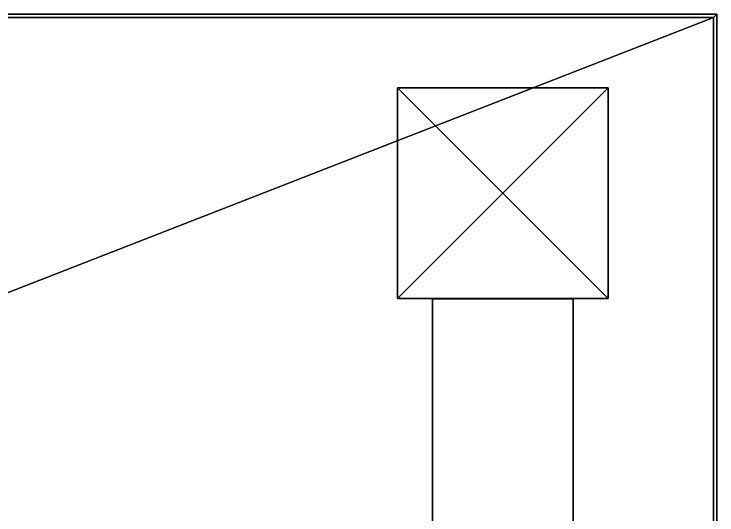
# Model space of a CAD drawing. Extents: x -2.94 to 0, y 0 to 1.37.
# Drawn here: x -2.3392 to -2.139, y 1.2284 to 1.371 of the extents above; entities that cross this region are included whole.
import ezdxf

# ---------------------------------------------------------------- set-up
doc = ezdxf.new("R2010")
doc.units = 0
for name, color, linetype in [('CAP_1.14', 49, 'CONTINUOUS'), ('CAP_1.17', 49, 'CONTINUOUS'), ('CAP_1.18', 49, 'CONTINUOUS'), ('CAP_2.14', 49, 'CONTINUOUS'), ('CAP_2.17', 49, 'CONTINUOUS'), ('CAP_2.18', 49, 'CONTINUOUS'), ('EXTRUDE_NURBS_25', 49, 'CONTINUOUS'), ('EXTRUDE_NURBS_26', 49, 'CONTINUOUS'), ('RECTANGLE_3.13', 49, 'CONTINUOUS'), ('ROUNDING_1.14', 49, 'CONTINUOUS'), ('ROUNDING_2.14', 49, 'CONTINUOUS')]:
    doc.layers.add(name, color=color, linetype=linetype)

msp = doc.modelspace()

# ---------------------------------------------------------------- meshes
at = {"layer": 'CAP_1.14'}
mesh = msp.add_polyface(dxfattribs=at)
corners = [(-2.91, 1.07, 2.8186), (-2.91, 1.37, 2.8186), (-2.14, 1.37, 2.8186), (-2.14, 1.07, 2.8186)]
mesh.append_faces([[corners[k] for k in face] for face in [(3, 2, 1, 1), (3, 1, 0, 0)]])
at = {"layer": 'CAP_1.17'}
mesh = msp.add_polyface(dxfattribs=at)
corners = [(-2.23, 1.35, 2.85), (-2.23, 1.29, 2.85), (-2.17, 1.29, 2.85), (-2.17, 1.35, 2.85)]
mesh.append_faces([[corners[k] for k in face] for face in [(0, 1, 2, 2), (0, 2, 3, 3)]])
at = {"layer": 'CAP_1.18'}
mesh = msp.add_polyface(dxfattribs=at)
corners = [(-2.22, 0.7693, 3.4306), (-2.22, 1.2899, 3.844), (-2.22, 1.2899, 3.764), (-2.22, 0.7693, 3.3506)]
mesh.append_faces([[corners[k] for k in face] for face in [(3, 2, 0, 0), (2, 1, 0, 0)]])
at = {"layer": 'CAP_2.14'}
mesh = msp.add_polyface(dxfattribs=at)
corners = [(-2.91, 1.07, 2.8506), (-2.91, 1.37, 2.8506), (-2.14, 1.37, 2.8506), (-2.14, 1.07, 2.8506)]
mesh.append_faces([[corners[k] for k in face] for face in [(0, 1, 2, 2), (0, 2, 3, 3)]])
at = {"layer": 'CAP_2.17'}
mesh = msp.add_polyface(dxfattribs=at)
corners = [(-2.23, 1.35, 3.87), (-2.23, 1.29, 3.87), (-2.17, 1.29, 3.87), (-2.17, 1.35, 3.87)]
mesh.append_faces([[corners[k] for k in face] for face in [(3, 2, 1, 1), (3, 1, 0, 0)]])
at = {"layer": 'CAP_2.18'}
mesh = msp.add_polyface(dxfattribs=at)
corners = [(-2.18, 0.7693, 3.4306), (-2.18, 1.2899, 3.844), (-2.18, 1.2899, 3.764), (-2.18, 0.7693, 3.3506)]
mesh.append_faces([[corners[k] for k in face] for face in [(0, 1, 2, 2), (0, 2, 3, 3)]])
at = {"layer": 'EXTRUDE_NURBS_25'}
mesh = msp.add_polyface(dxfattribs=at)
corners = [(-2.22, 0.7693, 3.4306), (-2.22, 1.2899, 3.844), (-2.22, 1.2899, 3.764), (-2.22, 0.7693, 3.3506), (-2.18, 0.7693, 3.4306), (-2.18, 1.2899, 3.844), (-2.18, 1.2899, 3.764), (-2.18, 0.7693, 3.3506)]
mesh.append_faces([[corners[k] for k in face] for face in [(0, 1, 5, 4), (1, 2, 6, 5), (2, 3, 7, 6), (3, 0, 4, 7)]])
at = {"layer": 'EXTRUDE_NURBS_26'}
mesh = msp.add_polyface(dxfattribs=at)
corners = [(-2.23, 1.35, 2.85), (-2.23, 1.29, 2.85), (-2.17, 1.29, 2.85), (-2.17, 1.35, 2.85), (-2.23, 1.35, 3.87), (-2.23, 1.29, 3.87), (-2.17, 1.29, 3.87), (-2.17, 1.35, 3.87)]
mesh.append_faces([[corners[k] for k in face] for face in [(0, 4, 5, 1), (1, 5, 6, 2), (2, 6, 7, 3), (3, 7, 4, 0)]])
at = {"layer": 'RECTANGLE_3.13'}
mesh = msp.add_polyface(dxfattribs=at)
corners = [(-2.911, 1.069, 2.8196), (-2.911, 1.371, 2.8196), (-2.139, 1.371, 2.8196), (-2.139, 1.069, 2.8196), (-2.911, 1.069, 2.8496), (-2.911, 1.371, 2.8496), (-2.139, 1.371, 2.8496), (-2.139, 1.069, 2.8496)]
mesh.append_faces([[corners[k] for k in face] for face in [(0, 1, 5, 4), (1, 2, 6, 5), (2, 3, 7, 6), (3, 0, 4, 7)]])
at = {"layer": 'ROUNDING_1.14'}
mesh = msp.add_polyface(dxfattribs=at)
corners = [(-2.911, 1.069, 2.8196), (-2.911, 1.371, 2.8196), (-2.139, 1.371, 2.8196), (-2.139, 1.069, 2.8196), (-2.91, 1.07, 2.8186), (-2.91, 1.37, 2.8186), (-2.14, 1.37, 2.8186), (-2.14, 1.07, 2.8186)]
mesh.append_faces([[corners[k] for k in face] for face in [(0, 4, 5, 1), (1, 5, 6, 2), (2, 6, 7, 3), (3, 7, 4, 0)]])
at = {"layer": 'ROUNDING_2.14'}
mesh = msp.add_polyface(dxfattribs=at)
corners = [(-2.911, 1.069, 2.8496), (-2.911, 1.371, 2.8496), (-2.139, 1.371, 2.8496), (-2.139, 1.069, 2.8496), (-2.91, 1.07, 2.8506), (-2.91, 1.37, 2.8506), (-2.14, 1.37, 2.8506), (-2.14, 1.07, 2.8506)]
mesh.append_faces([[corners[k] for k in face] for face in [(0, 1, 5, 4), (1, 2, 6, 5), (2, 3, 7, 6), (3, 0, 4, 7)]])

doc.saveas('drawing.dxf')
